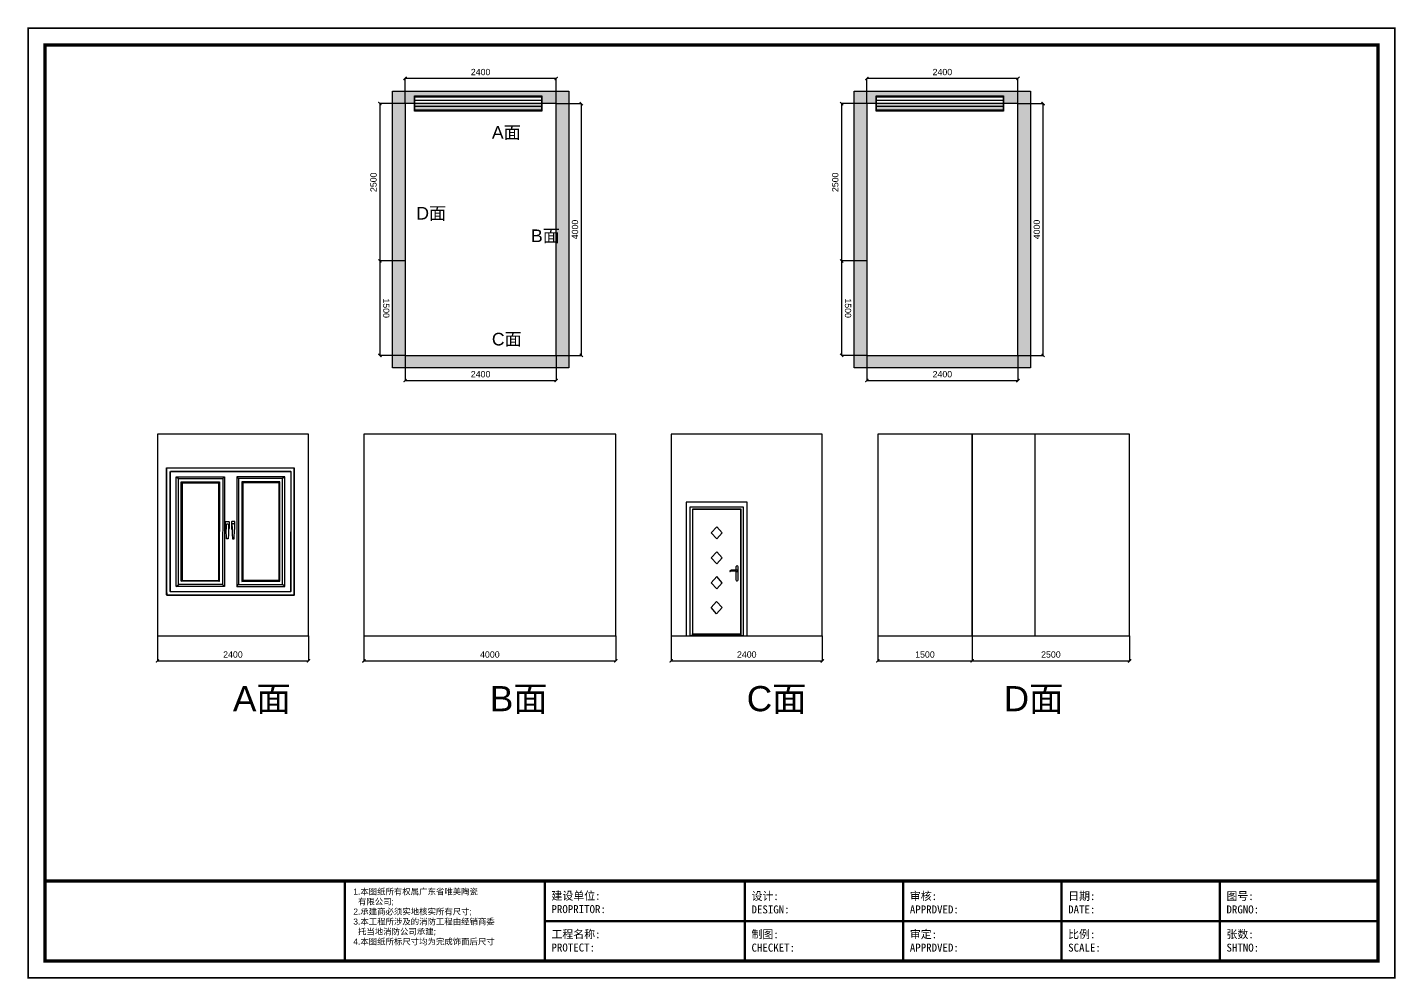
# Model space of a CAD drawing. Header units: inches. Extents: x -9450 to 207408, y -100115 to 6682.
# Drawn here: x -7408 to 7408, y -40115 to -29811 of the extents above; entities that cross this region are included whole.
import ezdxf

# ---------------------------------------------------------------- set-up
doc = ezdxf.new("R2010")
doc.units = ezdxf.units.IN
doc.header["$MEASUREMENT"] = 0
for name, color, linetype in [('A.     05 建筑窗', 5, 'Continuous'), ('hole', 5, 'Continuous'), ('tag', 1, 'Continuous'), ('字体及标识', 7, 'Continuous')]:
    doc.layers.add(name, color=color, linetype=linetype)
doc.layers.add('图纸外框', color=7, linetype='Continuous', lineweight=80)
doc.styles.get("Standard").update_dxf_attribs({"font": 'arial.ttf'})
doc.dimstyles.new('DimStyle', dxfattribs={"dimtxt": 100, "dimasz": 50, "dimexe": 0.18, "dimexo": 0.0625, "dimgap": 50, "dimtad": 1, "dimdec": 0, "dimzin": 0, "dimdsep": 46, "dimtxsty": 'Standard', "dimblk": 'ARCHTICK', "dimcen": 0.09, "dimadec": 0, "dimazin": 0, "dimtfac": 1, "dimtdec": 4, "dimtofl": 0, "dimtmove": 0, "dimatfit": 3, "dimfxl": 1, "dimtolj": 1, "dimtzin": 0, "dimarcsym": 0})

# ---------------------------------------------------------------- blocks, each defined once
blk = doc.blocks.new('图框658')
at = {"color": 0}
for p, q in [((-3849, -8782), (-3849, -9622)), ((-1749, -8782), (-1749, -9622)), ((350, -8782), (350, -9622)), ((2012, -8782), (2012, -9622)), ((3674, -8782), (3674, -9622)), ((5336, -8782), (5336, -9622)), ((-1749, -9202), (6998, -9202))]:
    blk.add_line(p, q, dxfattribs=at)
for points in [[(-7173, 175, 17.5, 17.5, 0), (-7173, -9797, 17.5, 17.5, 0), (7173, -9797, 17.5, 17.5, 0), (7173, 175, 17.5, 17.5, 0)], [(-6998, 0, 35, 35, 0), (-6998, -9622, 35, 35, 0), (6998, -9622, 35, 35, 0), (6998, 0, 35, 35, 0)]]:
    blk.add_lwpolyline(points, format="xyseb", close=True, dxfattribs=at)
blk.add_lwpolyline([(-6998, -8782, 35, 35, 0), (6998, -8782, 35, 35, 0)], format="xyseb", dxfattribs=at)
at = {"color": 0, "char_height": 84, "width": 3278.69, "attachment_point": 1}
for s, insert in [('\\fsimsun|b0|i0|c134|p2;\\H1x;建设单位:\\PPROPRITOR:', (-1680, -8894)), ('\\fsimsun|b0|i0|c134|p2;设计:  \\PDESIGN:', (420, -8897)), ('{\\fSimSun|b0|i0|c134|p2;审核:\\PAPPRDVED:}', (2082, -8897)), ('\\fsimsun|b0|i0|c134|p2;日期: \\PDATE:', (3744, -8897)), ('\\fsimsun|b0|i0|c134|p2;图号:  \\PDRGNO:', (5406, -8897)), ('\\fsimsun|b0|i0|c134|p2;工程名称:\\PPROTECT:', (-1680, -9297)), ('\\fsimsun|b0|i0|c134|p2;制图:  \\PCHECKET:', (420, -9298)), ('{\\fSimSun|b0|i0|c134|p2;审定:\\PAPPRDVED:}', (2082, -9298)), ('{\\fSimSun|b0|i0|c134|p2;比例:\\PSCALE:}', (3744, -9298)), ('{\\fSimSun|b0|i0|c134|p2;张数:\\PSHTNO:}', (5406, -9298))]:
    blk.add_mtext(s, dxfattribs=dict(at, insert=insert))
at = {"layer": '字体及标识', "color": 255, "insert": (-3760, -8860), "char_height": 63, "width": 2000, "attachment_point": 1}
blk.add_mtext('1.本图纸所有权属广东省唯美陶瓷^J  有限公司;^J2.承建商必须实地核实所有尺寸;^J3.本工程所涉及的消防工程由经销商委^J  托当地消防公司承建;^J4.本图纸所标尺寸均为完成饰面后尺寸', dxfattribs=at)
blk = doc.blocks.new('单图框')
at = {"layer": '图纸外框', "color": 7, "xscale": 0.10314960629921, "yscale": 0.10314960629921, "zscale": 0.03937007874016}
blk.add_blockref('图框658', (0, 0), dxfattribs=at)
blk = doc.blocks.new('_ArchTick')
at = {"color": 0, "linetype": 'ByBlock'}
blk.add_lwpolyline([(-0.5, -0.5, 0.4, 0.4, 0), (0.5, 0.5, 0.4, 0.4, 0)], format="xyseb", dxfattribs=at)
blk = doc.blocks.new('*D236')
at = {"color": 0, "linetype": 'ByBlock', "lineweight": -2}
for p, q in [((-1200.0625, -500), (-1600.18, -500)), ((-1600, -500), (-1600, -2000)), ((-1200.0625, -2000), (-1600.18, -2000))]:
    blk.add_line(p, q, dxfattribs=at)
at = {"layer": 'Defpoints'}
for p in [(-1200, -500), (-1600, -2000), (-1200, -2000)]:
    blk.add_point(p, dxfattribs=at)
at = {"color": 0, "lineweight": -2, "xscale": 50, "yscale": 50, "zscale": 50}
for p, rotation in [((-1600, -500), 90.0000000000001), ((-1600, -2000), 270)]:
    blk.add_blockref('_ArchTick', p, dxfattribs=dict(at, rotation=rotation))
at = {"color": 0, "insert": (-1550, -1250), "char_height": 100, "attachment_point": 8, "rotation": 270}
blk.add_mtext('1500', dxfattribs=at)
blk = doc.blocks.new('*D237')
at = {"color": 0, "linetype": 'ByBlock', "lineweight": -2}
for p, q in [((-1200, -2000.0625), (-1200, -2400.18)), ((1200, -2000.0625), (1200, -2400.18)), ((-1200, -2400), (1200, -2400))]:
    blk.add_line(p, q, dxfattribs=at)
at = {"layer": 'Defpoints'}
for p in [(-1200, -2000), (1200, -2000), (1200, -2400)]:
    blk.add_point(p, dxfattribs=at)
at = {"color": 0, "lineweight": -2, "xscale": 50, "yscale": 50, "zscale": 50, "rotation": 180}
blk.add_blockref('_ArchTick', (-1200, -2400), dxfattribs=at)
at = {"color": 0, "lineweight": -2, "xscale": 50, "yscale": 50, "zscale": 50}
blk.add_blockref('_ArchTick', (1200, -2400), dxfattribs=at)
at = {"color": 0, "insert": (0, -2350), "char_height": 100, "attachment_point": 8}
blk.add_mtext('2400', dxfattribs=at)
blk = doc.blocks.new('*D238')
at = {"color": 0, "linetype": 'ByBlock', "lineweight": -2}
for p, q in [((1200.0625, 2000), (1600.18, 2000)), ((1600, -2000), (1600, 2000)), ((1200.0625, -2000), (1600.18, -2000))]:
    blk.add_line(p, q, dxfattribs=at)
at = {"layer": 'Defpoints'}
for p in [(1200, 2000), (1600, 2000), (1200, -2000)]:
    blk.add_point(p, dxfattribs=at)
at = {"color": 0, "lineweight": -2, "xscale": 50, "yscale": 50, "zscale": 50}
for p, rotation in [((1600, 2000), 90), ((1600, -2000), 270)]:
    blk.add_blockref('_ArchTick', p, dxfattribs=dict(at, rotation=rotation))
at = {"color": 0, "insert": (1550, 0), "char_height": 100, "attachment_point": 8, "rotation": 90}
blk.add_mtext('4000', dxfattribs=at)
blk = doc.blocks.new('*D239')
at = {"color": 0, "linetype": 'ByBlock', "lineweight": -2}
for p, q in [((-1200, 2000.0625), (-1200, 2400.18)), ((1200, 2400), (-1200, 2400)), ((1200, 2000.0625), (1200, 2400.18))]:
    blk.add_line(p, q, dxfattribs=at)
at = {"layer": 'Defpoints'}
for p in [(-1200, 2400), (-1200, 2000), (1200, 2000)]:
    blk.add_point(p, dxfattribs=at)
at = {"color": 0, "lineweight": -2, "xscale": 50, "yscale": 50, "zscale": 50}
for p, rotation in [((-1200, 2400), 180), ((1200, 2400), 360)]:
    blk.add_blockref('_ArchTick', p, dxfattribs=dict(at, rotation=rotation))
at = {"color": 0, "insert": (0, 2450), "char_height": 100, "attachment_point": 8}
blk.add_mtext('2400', dxfattribs=at)
blk = doc.blocks.new('*D240')
at = {"color": 0, "linetype": 'ByBlock', "lineweight": -2}
for p, q in [((-1200.0625, 2000), (-1600.18, 2000)), ((-1600, 2000), (-1600, -500)), ((-1200.0625, -500), (-1600.18, -500))]:
    blk.add_line(p, q, dxfattribs=at)
at = {"layer": 'Defpoints'}
for p in [(-1200, 2000), (-1600, -500), (-1200, -500)]:
    blk.add_point(p, dxfattribs=at)
at = {"color": 0, "lineweight": -2, "xscale": 50, "yscale": 50, "zscale": 50}
for p, rotation in [((-1600, 2000), 90), ((-1600, -500), 270)]:
    blk.add_blockref('_ArchTick', p, dxfattribs=dict(at, rotation=rotation))
at = {"color": 0, "insert": (-1650, 750), "char_height": 100, "attachment_point": 8, "rotation": 90}
blk.add_mtext('2500', dxfattribs=at)
blk = doc.blocks.new('窗户')
at = {"color": 5}
for p, q in [((-600, 28), (600, 28)), ((-600, -28), (600, -28))]:
    blk.add_line(p, q, dxfattribs=at)
blk.add_lwpolyline([(-600, 72), (600, 72), (600, -72), (-600, -72)], close=True, dxfattribs=at)
at = {"layer": 'A.     05 建筑窗'}
blk.add_line((-600, 0), (600, 0), dxfattribs=at)
blk = doc.blocks.new('房间2墙面方向标识')
at = {"layer": 'tag', "char_height": 200, "attachment_point": 1}
for s, insert in [('A面', (179, 1642)), ('D面', (-1021, 358)), ('B面', (800, 0)), ('C面', (179, -1642))]:
    blk.add_mtext(s, dxfattribs=dict(at, insert=insert))
blk = doc.blocks.new('*D245')
at = {"color": 0, "linetype": 'ByBlock', "lineweight": -2}
for p, q in [((0, -0.0625), (0, -400.18)), ((2400, -0.0625), (2400, -400.18)), ((0, -400), (2400, -400))]:
    blk.add_line(p, q, dxfattribs=at)
at = {"layer": 'Defpoints'}
for p in [(0, 0), (2400, 0), (2400, -400)]:
    blk.add_point(p, dxfattribs=at)
at = {"color": 0, "lineweight": -2, "xscale": 50, "yscale": 50, "zscale": 50, "rotation": 180}
blk.add_blockref('_ArchTick', (0, -400), dxfattribs=at)
at = {"color": 0, "lineweight": -2, "xscale": 50, "yscale": 50, "zscale": 50}
blk.add_blockref('_ArchTick', (2400, -400), dxfattribs=at)
at = {"color": 0, "insert": (1200, -350), "char_height": 100, "attachment_point": 8}
blk.add_mtext('2400', dxfattribs=at)
blk = doc.blocks.new('窗前视')
at = {"linetype": 'ByBlock'}
for p, q in [((-1.488, 3.097), (-1.482, 3.103)), ((-1.488, 0.013), (-1.488, 3.097)), ((-1.482, 3.103), (1.482, 3.103)), ((-1.482, 3.087), (-1.472, 3.1)), ((-1.482, 0.113), (-1.482, 3.087)), ((-1.472, 3.1), (1.472, 3.097)), ((-1.405, 0.093), (-1.402, 3.007)), ((-1.402, 3.007), (-1.395, 3.017)), ((-1.398, 3.003), (-1.392, 3.01)), ((-1.398, 0.097), (-1.398, 3.003)), ((-1.395, 3.017), (1.402, 3.017)), ((-1.392, 3.01), (-1.332, 3.01)), ((-1.332, 3.01), (1.398, 3.01)), ((-1.265, 0.22), (-1.262, 2.883)), ((-1.262, 2.883), (-0.142, 2.883)), ((-1.262, 2.883), (-1.212, 2.84)), ((-0.142, 2.883), (-0.178, 2.84)), ((-0.142, 2.883), (-0.142, 0.217)), ((1.268, 2.883), (0.148, 2.883)), ((0.148, 2.883), (0.148, 0.217)), ((0.148, 2.883), (0.185, 2.84)), ((1.268, 2.883), (1.218, 2.84)), ((1.272, 0.22), (1.268, 2.883)), ((1.398, 3.01), (1.405, 3.003)), ((1.402, 3.017), (1.408, 3.01)), ((1.405, 3.003), (1.402, 0.097)), ((1.408, 3.01), (1.408, 0.093)), ((1.472, 3.097), (1.482, 3.087)), ((1.482, 3.087), (1.481, 0.007)), ((1.482, 3.103), (1.488, 3.097)), ((1.488, 3.097), (1.485, 0.003)), ((-1.212, 2.84), (-0.178, 2.84)), ((-1.208, 0.263), (-1.212, 2.84)), ((-1.148, 0.343), (-1.145, 2.76)), ((-1.145, 2.76), (-0.258, 2.76)), ((-1.145, 2.76), (-1.125, 2.737)), ((-1.125, 2.737), (-0.282, 2.737)), ((-1.125, 2.737), (-1.125, 0.363)), ((-0.282, 2.737), (-0.282, 0.363)), ((-0.258, 2.76), (-0.262, 0.34)), ((-0.178, 2.84), (-0.182, 0.263)), ((1.218, 2.84), (0.185, 2.84)), ((0.185, 2.84), (0.188, 0.263)), ((1.152, 2.76), (0.265, 2.76)), ((0.265, 2.76), (0.268, 0.34)), ((1.132, 2.737), (0.288, 2.737)), ((0.288, 2.737), (0.288, 0.363)), ((1.152, 2.76), (1.132, 2.737)), ((1.132, 2.737), (1.132, 0.363)), ((1.155, 0.343), (1.152, 2.76)), ((1.215, 0.263), (1.218, 2.84)), ((-0.112, 1.797), (-0.108, 1.8)), ((-0.112, 1.61), (-0.112, 1.797)), ((-0.098, 1.603), (-0.112, 1.61)), ((-0.098, 1.61), (-0.112, 1.61)), ((-0.108, 1.8), (-0.038, 1.8)), ((-0.102, 1.727), (-0.092, 1.737)), ((-0.102, 1.727), (-0.098, 1.61)), ((-0.092, 1.373), (-0.098, 1.603)), ((-0.092, 1.737), (-0.055, 1.737)), ((-0.055, 1.737), (-0.042, 1.723)), ((-0.042, 1.723), (-0.048, 1.643)), ((-0.048, 1.643), (-0.048, 1.61)), ((-0.035, 1.61), (-0.048, 1.6)), ((-0.048, 1.61), (-0.035, 1.61)), ((-0.048, 1.6), (-0.048, 1.483)), ((-0.038, 1.8), (-0.032, 1.79)), ((-0.032, 1.633), (-0.035, 1.61)), ((-0.032, 1.79), (-0.032, 1.633)), ((0.032, 1.8), (0.025, 1.79)), ((0.025, 1.79), (0.025, 1.633)), ((0.025, 1.633), (0.028, 1.61)), ((0.028, 1.61), (0.042, 1.6)), ((0.042, 1.61), (0.028, 1.61)), ((0.102, 1.8), (0.032, 1.8)), ((0.048, 1.737), (0.035, 1.723)), ((0.035, 1.723), (0.042, 1.643)), ((0.042, 1.643), (0.042, 1.61)), ((0.042, 1.6), (0.042, 1.483)), ((0.085, 1.737), (0.048, 1.737)), ((0.095, 1.727), (0.085, 1.737)), ((0.085, 1.373), (0.092, 1.603)), ((0.095, 1.727), (0.092, 1.61)), ((0.092, 1.603), (0.105, 1.61)), ((0.092, 1.61), (0.105, 1.61)), ((0.105, 1.797), (0.102, 1.8)), ((0.105, 1.61), (0.105, 1.797)), ((-0.055, 1.373), (-0.092, 1.373)), ((-0.048, 1.483), (-0.055, 1.387)), ((-0.055, 1.387), (-0.055, 1.373)), ((0.042, 1.483), (0.048, 1.387)), ((0.048, 1.387), (0.048, 1.373)), ((0.048, 1.373), (0.085, 1.373)), ((-1.148, 0.343), (-1.125, 0.363)), ((-0.262, 0.34), (-1.148, 0.343)), ((-1.125, 0.363), (-0.282, 0.363)), ((-0.262, 0.34), (-0.282, 0.363)), ((0.268, 0.34), (0.288, 0.363)), ((0.268, 0.34), (1.155, 0.343)), ((1.132, 0.363), (0.288, 0.363)), ((1.155, 0.343), (1.132, 0.363)), ((-1.485, 0), (-1.488, 0.013)), ((-1.479, 0.019), (-1.482, 0.113)), ((-1.472, 0.007), (-1.479, 0.019)), ((1.472, 0.007), (-1.472, 0.007)), ((-1.395, 0.083), (-1.405, 0.093)), ((-1.392, 0.09), (-1.398, 0.097)), ((1.402, 0.087), (-1.395, 0.083)), ((1.395, 0.09), (-1.392, 0.09)), ((-1.265, 0.22), (-1.208, 0.263)), ((-0.142, 0.217), (-1.265, 0.22)), ((-0.182, 0.263), (-1.208, 0.263)), ((-0.142, 0.217), (-0.182, 0.263)), ((0.148, 0.217), (0.188, 0.263)), ((0.148, 0.217), (1.272, 0.22)), ((0.188, 0.263), (1.215, 0.263)), ((1.272, 0.22), (1.215, 0.263)), ((1.402, 0.097), (1.395, 0.09)), ((1.408, 0.093), (1.402, 0.087)), ((1.481, 0.007), (1.472, 0.007)), ((1.485, 0.003), (1.475, 0)), ((1.475, 0), (-1.485, 0))]:
    blk.add_line(p, q, dxfattribs=at)
blk = doc.blocks.new('房间2墙面整体铺贴方案3')
blk.add_lwpolyline([(0, -3200), (2400, -3200), (2400, 0), (0, 0)], close=True)
at = {"layer": 'hole', "xscale": 680.998217468806, "yscale": 653.694969870783}
blk.add_blockref('窗前视', (1160, -2560), dxfattribs=at)
blk = doc.blocks.new('*D249')
at = {"color": 0, "linetype": 'ByBlock', "lineweight": -2}
for p, q in [((0, -0.0625), (0, -400.18)), ((4000, -0.0625), (4000, -400.18)), ((0, -400), (4000, -400))]:
    blk.add_line(p, q, dxfattribs=at)
at = {"layer": 'Defpoints'}
for p in [(0, 0), (4000, 0), (4000, -400)]:
    blk.add_point(p, dxfattribs=at)
at = {"color": 0, "lineweight": -2, "xscale": 50, "yscale": 50, "zscale": 50, "rotation": 180}
blk.add_blockref('_ArchTick', (0, -400), dxfattribs=at)
at = {"color": 0, "lineweight": -2, "xscale": 50, "yscale": 50, "zscale": 50}
blk.add_blockref('_ArchTick', (4000, -400), dxfattribs=at)
at = {"color": 0, "insert": (2000, -350), "char_height": 100, "attachment_point": 8}
blk.add_mtext('4000', dxfattribs=at)
blk = doc.blocks.new('房间2墙面整体铺贴方案2')
blk.add_lwpolyline([(0, -3200), (4000, -3200), (4000, 0), (0, 0)], close=True)
blk = doc.blocks.new('*D252')
at = {"color": 0, "linetype": 'ByBlock', "lineweight": -2}
for p, q in [((0, -0.0625), (0, -400.18)), ((2400, -0.0625), (2400, -400.18)), ((0, -400), (2400, -400))]:
    blk.add_line(p, q, dxfattribs=at)
at = {"layer": 'Defpoints'}
for p in [(0, 0), (2400, 0), (2400, -400)]:
    blk.add_point(p, dxfattribs=at)
at = {"color": 0, "lineweight": -2, "xscale": 50, "yscale": 50, "zscale": 50, "rotation": 180}
blk.add_blockref('_ArchTick', (0, -400), dxfattribs=at)
at = {"color": 0, "lineweight": -2, "xscale": 50, "yscale": 50, "zscale": 50}
blk.add_blockref('_ArchTick', (2400, -400), dxfattribs=at)
at = {"color": 0, "insert": (1200, -350), "char_height": 100, "attachment_point": 8}
blk.add_mtext('2400', dxfattribs=at)
blk = doc.blocks.new('门前视')
at = {"linetype": 'ByBlock'}
for p, q in [((-1.243, 4.917), (1.243, 4.917)), ((-1.243, 0), (-1.243, 4.917)), ((1.076, 4.75), (-1.077, 4.75)), ((-1.077, 4.75), (-1.077, 0)), ((-0.987, 0), (-0.987, 4.66)), ((-0.987, 4.66), (0.983, 4.66)), ((-0.979, 0.067), (-0.979, 4.654)), ((-0.977, 4.654), (0.976, 4.654)), ((0.976, 4.654), (0.976, 0.067)), ((0.983, 4.66), (0.983, 0)), ((1.076, 0), (1.076, 4.75)), ((1.243, 4.917), (1.243, 0)), ((-0.227, 3.79), (-0.003, 4.014)), ((-0.227, 3.79), (-0.003, 3.567)), ((-0.003, 4.014), (0.22, 3.79)), ((-0.003, 3.567), (0.22, 3.79)), ((-0.227, 2.87), (-0.003, 3.094)), ((-0.003, 3.094), (0.22, 2.87)), ((-0.873, 2.54), (-0.853, 2.567)), ((-0.873, 2.057), (-0.873, 2.54)), ((-0.853, 2.567), (-0.837, 2.574)), ((-0.837, 2.574), (-0.817, 2.574)), ((-0.817, 2.574), (-0.8, 2.567)), ((-0.8, 2.567), (-0.78, 2.537)), ((-0.78, 2.537), (-0.78, 2.06)), ((-0.227, 2.87), (-0.003, 2.647)), ((-0.003, 2.647), (0.22, 2.87)), ((-0.857, 2.03), (-0.873, 2.057)), ((-0.837, 2.02), (-0.857, 2.03)), ((-0.853, 2.39), (-0.84, 2.41)), ((-0.847, 2.374), (-0.853, 2.39)), ((-0.827, 2.364), (-0.847, 2.374)), ((-0.84, 2.41), (-0.8, 2.417)), ((-0.807, 2.027), (-0.837, 2.02)), ((-0.813, 2.37), (-0.827, 2.364)), ((-0.773, 2.384), (-0.813, 2.37)), ((-0.787, 2.044), (-0.807, 2.027)), ((-0.8, 2.417), (-0.666, 2.42)), ((-0.78, 2.06), (-0.787, 2.044)), ((-0.713, 2.394), (-0.773, 2.384)), ((-0.653, 2.392), (-0.713, 2.394)), ((-0.666, 2.42), (-0.587, 2.41)), ((-0.593, 2.39), (-0.653, 2.392)), ((-0.567, 2.384), (-0.593, 2.39)), ((-0.587, 2.41), (-0.537, 2.397)), ((-0.55, 2.37), (-0.567, 2.384)), ((-0.54, 2.37), (-0.55, 2.37)), ((-0.533, 2.377), (-0.54, 2.37)), ((-0.537, 2.397), (-0.531, 2.389)), ((-0.531, 2.389), (-0.533, 2.377)), ((-0.227, 1.954), (-0.003, 2.177)), ((-0.003, 2.177), (0.22, 1.954)), ((-0.227, 1.954), (-0.003, 1.73)), ((-0.003, 1.73), (0.22, 1.954)), ((-0.223, 1.034), (0, 1.257)), ((-0.223, 1.034), (0, 0.81)), ((0, 1.257), (0.223, 1.034)), ((0, 0.81), (0.223, 1.034)), ((-1.077, 0), (-1.243, 0)), ((-1.077, 0), (-0.987, 0)), ((-0.987, 0), (-0.979, 0.01)), ((-0.973, 0.067), (-0.979, 0.067)), ((-0.979, 0.067), (-0.979, 0.01)), ((-0.979, 0.01), (0.976, 0.01)), ((0.976, 0.067), (-0.973, 0.067)), ((0.976, 0.01), (0.976, 0.067)), ((0.983, 0), (0.976, 0.01)), ((0.983, 0), (1.076, 0)), ((1.243, 0), (1.076, 0))]:
    blk.add_line(p, q, dxfattribs=at)
blk = doc.blocks.new('房间2墙面整体铺贴方案1')
blk.add_lwpolyline([(0, -3200), (2396, -3200), (2396, 0), (0, 0)], close=True)
at = {"layer": 'hole', "xscale": -391.657766697495, "yscale": 430.948505186089}
blk.add_blockref('门前视', (722, -3200), dxfattribs=at)
blk = doc.blocks.new('*D256')
at = {"color": 0, "linetype": 'ByBlock', "lineweight": -2}
for p, q in [((0, -0.0625), (0, -400.18)), ((1500, -0.0625), (1500, -400.18)), ((0, -400), (1500, -400))]:
    blk.add_line(p, q, dxfattribs=at)
at = {"layer": 'Defpoints'}
for p in [(0, 0), (1500, 0), (1500, -400)]:
    blk.add_point(p, dxfattribs=at)
at = {"color": 0, "lineweight": -2, "xscale": 50, "yscale": 50, "zscale": 50, "rotation": 180}
blk.add_blockref('_ArchTick', (0, -400), dxfattribs=at)
at = {"color": 0, "lineweight": -2, "xscale": 50, "yscale": 50, "zscale": 50}
blk.add_blockref('_ArchTick', (1500, -400), dxfattribs=at)
at = {"color": 0, "insert": (750, -350), "char_height": 100, "attachment_point": 8}
blk.add_mtext('1500', dxfattribs=at)
blk = doc.blocks.new('*D257')
at = {"color": 0, "linetype": 'ByBlock', "lineweight": -2}
for p, q in [((1500, -0.0625), (1500, -400.18)), ((4000, -0.0625), (4000, -400.18)), ((1500, -400), (4000, -400))]:
    blk.add_line(p, q, dxfattribs=at)
at = {"layer": 'Defpoints'}
for p in [(1500, 0), (4000, 0), (4000, -400)]:
    blk.add_point(p, dxfattribs=at)
at = {"color": 0, "lineweight": -2, "xscale": 50, "yscale": 50, "zscale": 50, "rotation": 180}
blk.add_blockref('_ArchTick', (1500, -400), dxfattribs=at)
at = {"color": 0, "lineweight": -2, "xscale": 50, "yscale": 50, "zscale": 50}
blk.add_blockref('_ArchTick', (4000, -400), dxfattribs=at)
at = {"color": 0, "insert": (2750, -350), "char_height": 100, "attachment_point": 8}
blk.add_mtext('2500', dxfattribs=at)
blk = doc.blocks.new('房间2墙面整体铺贴方案4')
blk.add_lwpolyline([(0, -3200), (2500, -3200), (2500, 0), (0, 0)], close=True)
blk = doc.blocks.new('房间2墙轮廓20170103101246416')
h = blk.add_hatch(color=9)
h.paths.add_polyline_path([(-1200, -500), (-1200, -2000), (1200, -2000), (1200, 2000), (-1200, 2000)])
h.paths.add_polyline_path([(-1400, 2200), (1400, 2200), (1400, -2200), (-1400, -2200), (-1400, -600)])
h.paths.add_polyline_path([(-1052.1, 2100), (-1052.1, 1900), (972.7, 1900), (972.7, 2100)])
for p, q in [((-1400, 2200), (1400, 2200)), ((-1400, -600), (-1400, 2200)), ((1400, 2200), (1400, -2200)), ((1200, 2000), (-1200, 2000)), ((-1200, 2000), (-1200, -500)), ((1200, -2000), (1200, 2000)), ((-1400, -2200), (-1400, -600)), ((-1200, -500), (-1200, -2000)), ((-1200, -2000), (1200, -2000)), ((1400, -2200), (-1400, -2200))]:
    blk.add_line(p, q)
at = {"layer": 'hole'}
for p, q in [((-1052.1, 2100), (-1052.1, 1900)), ((972.7, 2100), (-1052.1, 2100)), ((-1052.1, 2100), (-1052.1, 1900)), ((972.7, 2100), (-1052.1, 2100)), ((972.7, 1900), (972.7, 2100)), ((972.7, 1900), (972.7, 2100)), ((-1052.1, 1900), (972.7, 1900)), ((-1052.1, 1900), (972.7, 1900))]:
    blk.add_line(p, q, dxfattribs=at)
at = {"layer": 'hole', "xscale": 1.68748620745131, "yscale": 1.68748620745131, "zscale": 1.68748620745131, "rotation": 180}
blk.add_blockref('窗户', (-39.7, 2000, 2443), dxfattribs=at)
for base, p1, p2, angle, picture, middle in [((-1200, 2400), (1200, 2000), (-1200, 2000), 180, '*D239', (0, 2400)), ((-1600, -500), (-1200, 2000), (-1200, -500), 270, '*D240', (-1600, 750)), ((1600, 2000), (1200, -2000), (1200, 2000), 90, '*D238', (1600, 0)), ((-1600, -2000), (-1200, -500), (-1200, -2000), 270, '*D236', (-1600, -1250))]:
    dim = blk.add_linear_dim(base=base, p1=p1, p2=p2, angle=angle, dimstyle='DimStyle', override={"dimpost": '<>'})
    dim.commit()
    dim.dimension.update_dxf_attribs({"geometry": picture, "text_midpoint": middle})
dim = blk.add_linear_dim(base=(1200, -2400), p1=(-1200, -2000), p2=(1200, -2000), dimstyle='DimStyle', override={"dimpost": '<>'})
dim.commit()
dim.dimension.update_dxf_attribs({"geometry": '*D237', "text_midpoint": (0, -2400)})
blk = doc.blocks.new('房间2墙面3铺贴')
blk.add_lwpolyline([(0, 0), (2400, 0), (2400, 3200), (0, 3200)], close=True)
blk.add_blockref('房间2墙面整体铺贴方案3', (0, 3200, -1))
at = {"layer": 'tag', "insert": (1200, -800), "char_height": 400, "attachment_point": 1}
blk.add_mtext('A面', dxfattribs=at)
dim = blk.add_linear_dim(base=(2400, -400), p1=(0, 0), p2=(2400, 0), dimstyle='DimStyle', override={"dimpost": '<>'})
dim.commit()
dim.dimension.update_dxf_attribs({"geometry": '*D245', "text_midpoint": (1200, -400)})
blk = doc.blocks.new('房间2墙面2铺贴')
blk.add_lwpolyline([(0, 0), (4000, 0), (4000, 3200), (0, 3200)], close=True)
blk.add_blockref('房间2墙面整体铺贴方案2', (0, 3200, -1))
at = {"layer": 'tag', "insert": (2000, -800), "char_height": 400, "attachment_point": 1}
blk.add_mtext('B面', dxfattribs=at)
dim = blk.add_linear_dim(base=(4000, -400), p1=(0, 0), p2=(4000, 0), dimstyle='DimStyle', override={"dimpost": '<>'})
dim.commit()
dim.dimension.update_dxf_attribs({"geometry": '*D249', "text_midpoint": (2000, -400)})
blk = doc.blocks.new('房间2墙面1铺贴')
blk.add_lwpolyline([(0, 0), (2400, 0), (2400, 3200), (0, 3200)], close=True)
blk.add_blockref('房间2墙面整体铺贴方案1', (0, 3200, -1))
at = {"layer": 'tag', "insert": (1200, -800), "char_height": 400, "attachment_point": 1}
blk.add_mtext('C面', dxfattribs=at)
dim = blk.add_linear_dim(base=(2400, -400), p1=(0, 0), p2=(2400, 0), dimstyle='DimStyle', override={"dimpost": '<>'})
dim.commit()
dim.dimension.update_dxf_attribs({"geometry": '*D252', "text_midpoint": (1200, -400)})
blk = doc.blocks.new('房间2墙面0铺贴')
for points in [[(0, 0), (1500, 0), (1500, 3200), (0, 3200)], [(1500, 0), (4000, 0), (4000, 3200), (1500, 3200)]]:
    blk.add_lwpolyline(points, close=True)
blk.add_blockref('房间2墙面整体铺贴方案4', (0, 3200, -1))
at = {"layer": 'tag', "insert": (2000, -800), "char_height": 400, "attachment_point": 1}
blk.add_mtext('D面', dxfattribs=at)
for base, p1, p2, picture, middle in [((1500, -400), (0, 0), (1500, 0), '*D256', (750, -400)), ((4000, -400), (1500, 0), (4000, 0), '*D257', (2750, -400))]:
    dim = blk.add_linear_dim(base=base, p1=p1, p2=p2, dimstyle='DimStyle', override={"dimpost": '<>'})
    dim.commit()
    dim.dimension.update_dxf_attribs({"geometry": picture, "text_midpoint": middle})

msp = doc.modelspace()

# ---------------------------------------------------------------- block references
for name, p, xscale, yscale, zscale in [('单图框', (0, -30000), 10, 10, 10), ('房间2墙轮廓20170103101246416', (-2500, -32000), 0.68181818181818, 0.68181818181818, 0.68181818181818), ('房间2墙轮廓20170103101246416', (2500, -32000), 0.68181818181818, 0.68181818181818, 0.68181818181818), ('房间2墙面方向标识', (-2500, -32000), 0.68181818181818, 0.68181818181818, 0.68181818181818), ('房间2墙面3铺贴', (-6000, -36400), 0.68181818181818, 0.68181818181818, 0.68181818181818), ('房间2墙面2铺贴', (-3763.6, -36400), 0.68181818181818, 0.68181818181818, 0.68181818181818), ('房间2墙面1铺贴', (-436.4, -36400), 0.68181818181818, 0.68181818181818, 0.68181818181818), ('房间2墙面0铺贴', (1800, -36400), 0.68181818181818, 0.68181818181818, 0.68181818181818)]:
    msp.add_blockref(name, p, dxfattribs=dict(xscale=xscale, yscale=yscale, zscale=zscale))

doc.saveas('drawing.dxf')
